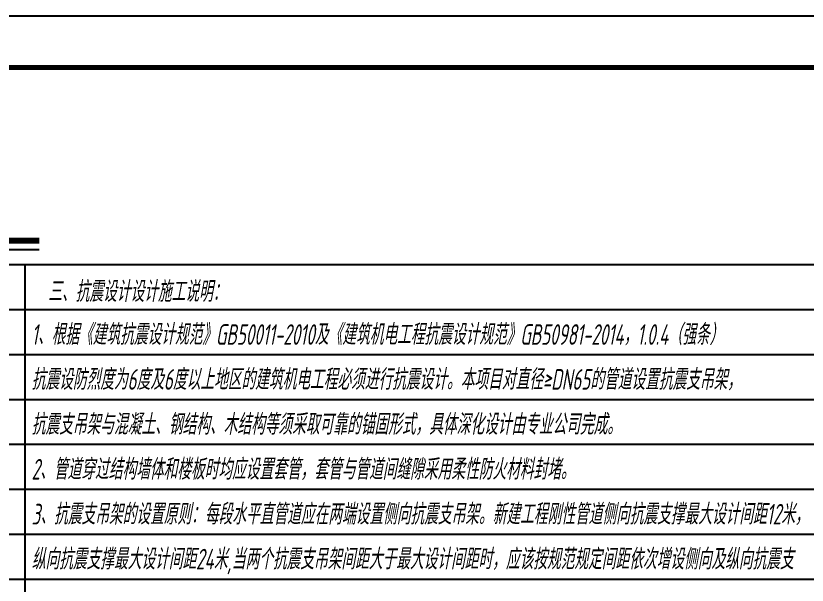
# Model space of a CAD drawing. Extents: x 185245 to 2166646, y -19957 to 815000.
# Drawn here: x 1999209 to 2014540, y 691937 to 702963 of the extents above; entities that cross this region are included whole.
import ezdxf

# ---------------------------------------------------------------- set-up
doc = ezdxf.new("R2010")
doc.units = 0
doc.header["$LTSCALE"] = 1000
doc.header["$MEASUREMENT"] = 0
doc.layers.add('TWT_SYMB', color=3, linetype='Continuous')
doc.layers.add('边框线', color=143, linetype='Continuous')
doc.styles.add('ATTTXT', font='gbeitc.shx', dxfattribs={"width": 0.7, "bigfont": '0hztxt.shx'})

msp = doc.modelspace()

# ---------------------------------------------------------------- linework, layer by layer
at = {"color": 0}
for p, q in [((1965498, 698144.4, 0), (2015146.8, 698144.4, 0)), ((1965498, 698144.4, 0), (2015146.8, 698144.4, 0)), ((1999386.1, 698144.4, 0), (1999386.1, 663347.7, 0)), ((1965498, 697274.4, 0), (2015146.8, 697274.4, 0)), ((1965498, 697274.4, 0), (2015146.8, 697274.4, 0)), ((1965498, 696404.5, 0), (2015146.8, 696404.5, 0)), ((1965498, 696404.5, 0), (2015146.8, 696404.5, 0)), ((1965498, 695534.6, 0), (2015146.8, 695534.6, 0)), ((1965498, 695534.6, 0), (2015146.8, 695534.6, 0)), ((1965498, 694664.7, 0), (2015146.8, 694664.7, 0)), ((1965498, 694664.7, 0), (2015146.8, 694664.7, 0)), ((1965498, 693794.8, 0), (2015146.8, 693794.8, 0)), ((1965498, 693794.8, 0), (2015146.8, 693794.8, 0)), ((1965498, 692924.9, 0), (2015146.8, 692924.9, 0)), ((1965498, 692924.9, 0), (2015146.8, 692924.9, 0)), ((1965498, 692054.9, 0), (2015146.8, 692054.9, 0)), ((1965498, 692054.9, 0), (2015146.8, 692054.9, 0))]:
    msp.add_line(p, q, dxfattribs=at)
at = {"color": 3, "elevation": 0}
msp.add_lwpolyline([(1962998, 660962.7), (1962998, 702962.7), (2022398, 702962.7), (2022398, 660962.7)], close=True, dxfattribs=at)
at = {"const_width": 100, "elevation": 0}
msp.add_lwpolyline([(1965498, 661962.7), (2021398, 661962.7), (2021398, 701962.7), (1965498, 701962.7)], close=True, dxfattribs=at)
at = {"layer": '边框线', "color": 0, "const_width": 120, "elevation": 0}
msp.add_lwpolyline([(1982170.5, 698608.2), (1999661.1, 698608.2)], dxfattribs=at)
at = {"layer": '边框线', "color": 0, "elevation": 0}
msp.add_lwpolyline([(1982170.5, 698440.2), (1999661.1, 698440.2)], dxfattribs=at)

# ---------------------------------------------------------------- texts
at = {"layer": 'TWT_SYMB', "color": 3, "style": 'ATTTXT', "width": 0.7}
msp.add_text('三、抗震设计设计施工说明：', height=399.271, dxfattribs=at).set_placement((1999832.4, 697423.8, 0))
at = {"layer": 'TWT_SYMB', "color": 2, "style": 'ATTTXT', "width": 0.7}
for s, p in [('1、根据《建筑抗震设计规范》GB50011-2010及《建筑机电工程抗震设计规范》GB50981-2014，1.0.4（强条）', (1999513.4, 696591.2, 0)), ('抗震设防烈度为6度及6度以上地区的建筑机电工程必须进行抗震设计。本项目对直径≥DN65的管道设置抗震支吊架，', (1999513.4, 695721.3, 0)), ('抗震支吊架与混凝土、钢结构、木结构等须采取可靠的锚固形式，具体深化设计由专业公司完成。', (1999513.4, 694851.4, 0)), ('2、管道穿过结构墙体和楼板时均应设置套管，套管与管道间缝隙采用柔性防火材料封堵。', (1999513.4, 693981.5, 0)), ('3、抗震支吊架的设置原则：每段水平直管道应在两端设置侧向抗震支吊架。新建工程刚性管道侧向抗震支撑最大设计间距12米，', (1999513.4, 693111.6, 0)), ('纵向抗震支撑最大设计间距24米,当两个抗震支吊架间距大于最大设计间距时，应该按规范规定间距依次增设侧向及纵向抗震支', (1999513.4, 692241.7, 0))]:
    msp.add_text(s, height=399.271, dxfattribs=at).set_placement(p)

doc.saveas('drawing.dxf')
